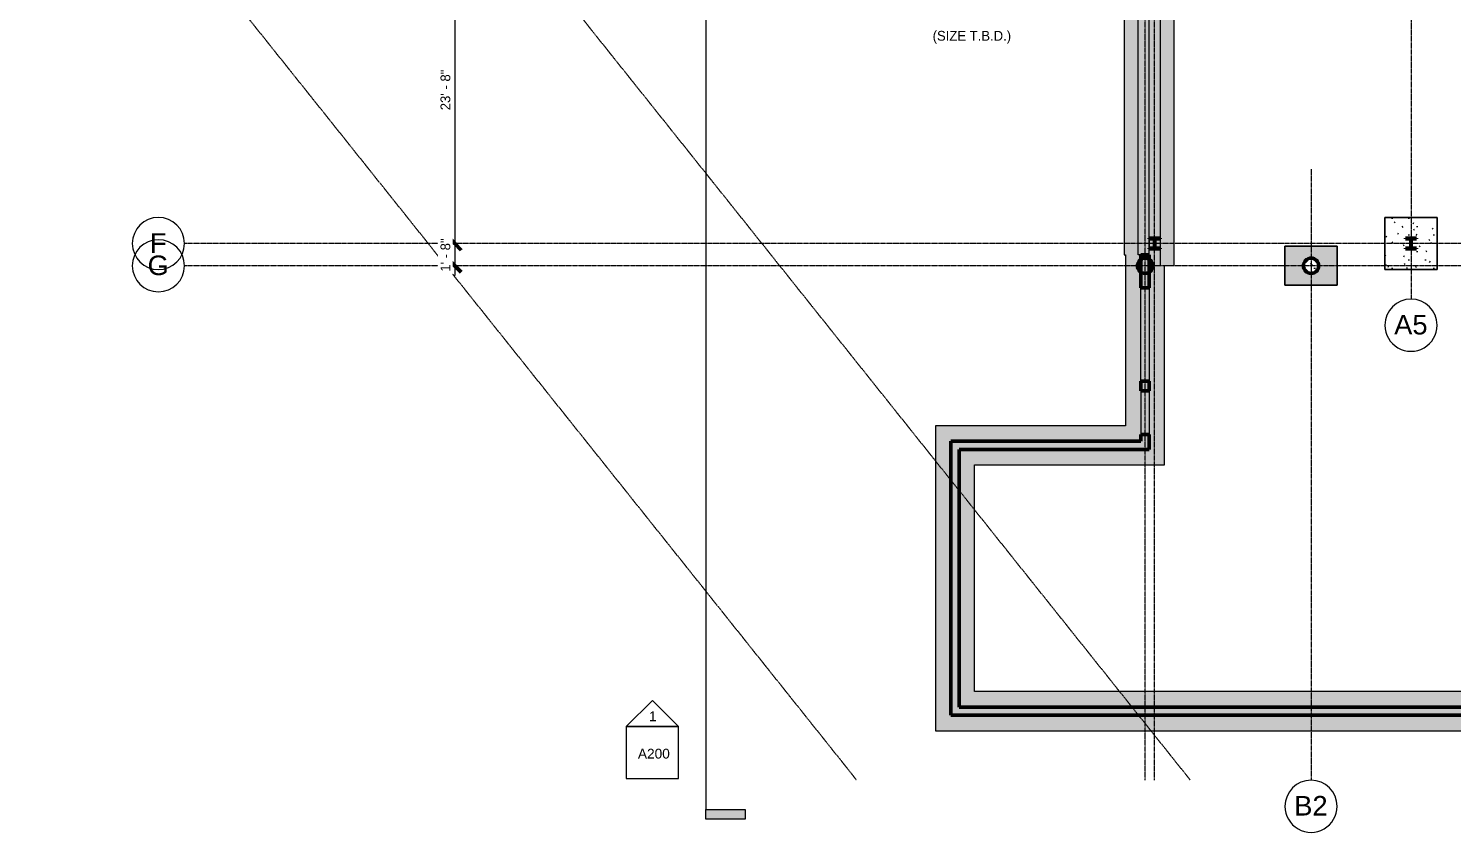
# Model space of a CAD drawing. Header units: inches. Extents: x -4066 to -1367, y 10278 to 12022.
# Drawn here: x -4058 to -2747, y 10278 to 11019 of the extents above; entities that cross this region are included whole.
import ezdxf

# ---------------------------------------------------------------- set-up
doc = ezdxf.new("R2010")
doc.units = ezdxf.units.IN
doc.header["$MEASUREMENT"] = 0
doc.linetypes.add('Double Dash 3_8_', pattern=[1, 0.375, -0.125, 0.125, -0.125, 0.125, -0.125])
doc.linetypes.add('Grid Line 1_2_', pattern=[0.875, 0.5, -0.125, 0.125, -0.125])
for name, color, linetype, lineweight in [('A-ANNO-DIMS', 211, 'Continuous', 9), ('A-ANNO-DIMS-96', 211, 'Continuous', 9), ('A-WALL-2', 163, 'Continuous', 50), ('A-WALL-5', 151, 'Continuous', 13), ('A-WALL-6', 173, 'Continuous', 13), ('C-PROP-LINE', 91, 'Double Dash 3_8_', 20), ('G-ANNO-SYMB', 111, 'Continuous', 9), ('G-ANNO-TEXT', 231, 'Continuous', 9), ('S-COLS-1', 253, 'Continuous', 9), ('S-COLS-2', 163, 'Continuous', 50), ('S-COLS-3', 52, 'Continuous', 9), ('S-COLS-4', 52, 'Continuous', 50), ('S-FNDN', 32, 'Continuous', 13), ('S-FNDN-12', 155, 'Continuous', 13), ('S-FNDN-14', 32, 'Continuous', 9), ('S-FNDN-6', 151, 'Continuous', 13), ('S-FNDN-7', 173, 'Continuous', 13), ('S-FNDN-9', 161, 'Continuous', 13), ('S-GRID-1', 1, 'Grid Line 1_2_', 9), ('S-GRID-IDEN', 1, 'Continuous', 9)]:
    doc.layers.add(name, color=color, linetype=linetype, lineweight=lineweight)
for name, color, linetype, lineweight, transparency in [('A-WALL-1', 10, 'Continuous', 13, 0.4), ('A-WALL-PATT-1', 251, 'Continuous', 13, 0.4), ('S-FNDN-1', 10, 'Continuous', 13, 0.4), ('S-FNDN-2', 10, 'Continuous', 13, 0.6), ('S-FNDN-4', 50, 'Continuous', 13, 0.6), ('S-FNDN-5', 50, 'Continuous', 13, 0.4)]:
    doc.layers.add(name, color=color, linetype=linetype, lineweight=lineweight, transparency=transparency)
doc.styles.add('Arial', font='arial.ttf', dxfattribs={"height": 18})
doc.styles.add('Arial_1', font='arial.ttf', dxfattribs={"height": 9})
doc.styles.add('Century Gothic', font='ufonts.com_century-gothic.ttf', dxfattribs={"height": 9})
doc.dimstyles.new('OD__1__Tol__', dxfattribs={"dimscale": 12, "dimtxt": 9.397514, "dimasz": 1, "dimexe": 0.75, "dimexo": 0.5, "dimgap": 0.125, "dimtad": 1, "dimdec": 0, "dimzin": 3, "dimdsep": 46, "dimlunit": 4, "dimtxsty": 'Century Gothic', "dimblk1": 'OBLIQUE', "dimblk2": 'OBLIQUE', "dimsah": 1, "dimcen": 0.09, "dimdle": 0.75, "dimazin": 0, "dimtfac": 1, "dimtdec": 4, "dimtix": 1, "dimtmove": 0, "dimatfit": 3, "dimfxl": 1, "dimtvp": 1, "dimtfill": 1, "dimfrac": 2, "dimtolj": 1, "dimtzin": 0, "dimarcsym": 2})
pattern_1 = [(50, (0, 0), (27.5427, -2.40992), [2.88, -31.68]), (355, (0, 0), (-5.327844, 28.884266), [2.304, -25.344]), (100.451, (2.295, -0.2), (22.215316, 26.47393), [2.448, -26.924]), (46.184, (0, 7.68), (40.98187, -6.35642), [4.32, -47.52]), (96.636, (3.415, 7.15), (35.89075, 37.40619), [3.671, -40.386]), (351.184, (0, 7.68), (35.89097, 37.40622), [3.456, -38.016]), (21, (3.84, 5.76), (22.921036, -15.46073), [2.88, -31.68]), (326, (3.84, 5.76), (9.34353, 27.84574), [2.304, -25.344]), (71.451, (5.75, 4.472), (32.26477, 12.38442), [2.448, -26.924]), (37.5, (0, 0), (0.466855, 12.782707), [1.267, -23.77, 1.267, -24.461, -25.44]), (37.5, (0, 0), (0.466855, 12.782707), [-50.765, 1.267, -24.173]), (7.5, (0, 0), (10.10159, 15.14509), [1.267, -13.402, 1.267, -23.194, -9.696]), (7.5, (0, 0), (10.10159, 15.14509), [-39.13, 1.267, -8.429]), (327.5, (-8.563, 0), (20.499161, -0.86578), [1.267, -8.333, 1.267, -28.685, -39.744]), (327.5, (-8.563, 0), (20.499161, -0.86578), [-39.552, 1.267, -38.477]), (317.5, (-12.403, 0), (22.39478, 3.844288), [1.267, -11.213, 1.267, -18.624, -28.224]), (317.5, (-12.403, 0), (22.39478, 3.844288), [-32.371, 1.267, -26.957])]
pattern_2 = [(45, (0, 0), (-9.503515, 9.503515), []), (45, (0, 14.4), (-9.503515, 9.503515), [])]

# ---------------------------------------------------------------- blocks, each defined once
blk = doc.blocks.new('Family - ___-1264376-STRUCTURAL SCHEMATIC - 1ST FLOOR')
at = {"layer": 'C-PROP-LINE'}
for p, q in [((-4057.2, 11930.2), (-4057.8, 11929.8)), ((-3672.4, 11930.2), (-4036.6, 11639.6)), ((-4036.6, 11639.6), (-2988.5, 10327.3)), ((-4057.8, 11281.5), (-3295.6, 10327.3))]:
    blk.add_line(p, q, dxfattribs=at)
blk = doc.blocks.new('Grid - Grid Head - Circle-50561-STRUCTURAL SCHEMATIC - 1ST FLOOR')
at = {"layer": 'S-GRID-IDEN'}
for start, end in [(360, 180), (180, 360)]:
    blk.add_arc((0, 0), 0.25, start, end, dxfattribs=at)
blk = doc.blocks.new('Elevation - Detail Number-151647-STRUCTURAL SCHEMATIC - 1ST FLOOR')
at = {"layer": 'G-ANNO-SYMB'}
for p, q in [((0.25, 0.25), (-0.25, 0.25)), ((-0.25, 0.25), (-0.25, -0.25)), ((0.25, -0.25), (0.25, 0.25)), ((-0.25, -0.25), (0.25, -0.25))]:
    blk.add_line(p, q, dxfattribs=at)
blk = doc.blocks.new('Elevation - Detail Number-151370-STRUCTURAL SCHEMATIC - 1ST FLOOR')
at = {"layer": 'G-ANNO-SYMB'}
for p, q in [((0, 0.25), (-0.25, 0)), ((0.25, 0), (0, 0.25)), ((-0.25, 0), (0.25, 0))]:
    blk.add_line(p, q, dxfattribs=at)
blk = doc.blocks.new('Section - 3_32_ x 3_8_-54337-STRUCTURAL SCHEMATIC - 1ST FLOOR')
at = {"layer": 'G-ANNO-SYMB'}
blk.add_hatch(color=256, dxfattribs=at).paths.add_polyline_path([(0, 0.375), (0, 0), (-0.09375, 0), (-0.09375, 0.375)], flags=0)
for p, q in [((0, 0.375), (-0.09375, 0.375)), ((-0.09375, 0.375), (-0.09375, 0)), ((0, 0), (0, 0.375)), ((-0.09375, 0), (0, 0))]:
    blk.add_line(p, q, dxfattribs=at)
blk = doc.blocks.new('DIMBLOCK18-STRUCTURAL SCHEMATIC - 1ST FLOOR')
at = {"layer": 'A-ANNO-DIMS-96'}
for p, q in [((-3662.9, 11104.5), (-3674.4, 11104.5)), ((-3665.4, 11104.5), (-3665.4, 10820.9)), ((-3665.4, 11104.5), (-3662.9, 11104.5)), ((-3662.9, 10820.9), (-3674.4, 10820.9)), ((-3665.4, 10820.9), (-3662.9, 10820.9))]:
    blk.add_line(p, q, dxfattribs=at)
at = {"layer": 'A-ANNO-DIMS-96', "lineweight": 50}
for p, q in [((-3665.4, 11104.5), (-3671.4, 11110.5)), ((-3665.4, 11104.5), (-3659.4, 11098.5)), ((-3665.4, 10820.9), (-3671.4, 10826.9)), ((-3665.4, 10820.9), (-3659.4, 10814.9))]:
    blk.add_line(p, q, dxfattribs=at)
at = {"layer": 'A-ANNO-DIMS-96', "color": 0, "insert": (-3678.5, 10943.5), "char_height": 9, "width": 46.182, "attachment_point": 1, "rotation": 90, "line_spacing_factor": 0.984502, "style": 'Century Gothic', "bg_fill": 3, "box_fill_scale": 1.25, "bg_fill_color": 256, "bg_fill_true_color": 13158600, "bg_fill_transparency": 0}
blk.add_mtext('23\' - 8"', dxfattribs=at)
blk = doc.blocks.new('_Oblique')
at = {"color": 0, "linetype": 'ByBlock', "lineweight": -2}
blk.add_line((-0.5, -0.5), (0.5, 0.5), dxfattribs=at)
blk = doc.blocks.new('DIMBLOCK19-STRUCTURAL SCHEMATIC - 1ST FLOOR')
at = {"layer": 'A-ANNO-DIMS-96'}
for p, q in [((-3662.9, 10820.9), (-3674.4, 10820.9)), ((-3665.4, 10820.9), (-3665.4, 10791.4)), ((-3665.4, 10820.9), (-3662.9, 10820.9)), ((-3662.9, 10800.4), (-3674.4, 10800.4)), ((-3665.4, 10800.4), (-3662.9, 10800.4))]:
    blk.add_line(p, q, dxfattribs=at)
at = {"layer": 'A-ANNO-DIMS-96', "lineweight": 50}
for p, q in [((-3665.4, 10820.9), (-3671.4, 10826.9)), ((-3665.4, 10820.9), (-3659.4, 10814.9)), ((-3665.4, 10800.4), (-3671.4, 10806.4)), ((-3665.4, 10800.4), (-3659.4, 10794.4))]:
    blk.add_line(p, q, dxfattribs=at)
at = {"layer": 'A-ANNO-DIMS-96', "color": 0, "insert": (-3678.5, 10794.9), "char_height": 9, "width": 37.769, "attachment_point": 1, "rotation": 90, "line_spacing_factor": 0.984502, "style": 'Century Gothic', "bg_fill": 3, "box_fill_scale": 1.25, "bg_fill_color": 256, "bg_fill_true_color": 13158600, "bg_fill_transparency": 0}
blk.add_mtext('1\' - 8"', dxfattribs=at)

msp = doc.modelspace()

# ---------------------------------------------------------------- hatches: boundary and pattern name
at = {"layer": 'A-WALL-1'}
for points in [[(-3026.2, 10694.2), (-3026.2, 10780.2), (-3033.8, 10780.2), (-3033.8, 10694.2)], [(-3026.2, 10645.2), (-3026.2, 10685.2), (-3033.8, 10685.2), (-3033.8, 10645.2)]]:
    msp.add_hatch(color=256, dxfattribs=at).paths.add_polyline_path(points, flags=0)
at = {"layer": 'A-WALL-PATT-1'}
h = msp.add_hatch(color=256, dxfattribs=at)
h.paths.add_polyline_path([(-3033.8, 10639), (-3026.2, 10639), (-3026.2, 10645.2), (-3033.8, 10645.2)], flags=0)
h.paths.add_polyline_path([(-3033.8, 10685.2), (-3026.2, 10685.2), (-3026.2, 10694.2), (-3033.8, 10694.2)], flags=0)
h.paths.add_polyline_path([(-3026.2, 10780.2), (-3026.2, 10810.5), (-3033.8, 10810.5), (-3033.8, 10780.2)], flags=0)
for points in [[(-3201.2, 10386.8), (-3201.2, 10639), (-3208.8, 10639), (-3208.8, 10386.8)], [(-3026.2, 10631.4), (-3026.2, 10639), (-3201.2, 10639), (-3201.2, 10631.4)], [(-1946.2, 10386.8), (-1946.2, 10394.4), (-3201.2, 10394.4), (-3201.2, 10386.8), (-2117.8, 10386.8)]]:
    msp.add_hatch(color=256, dxfattribs=at).paths.add_polyline_path(points, flags=0)
at = {"layer": 'S-COLS-1'}
h = msp.add_hatch(dxfattribs=at)
h.set_pattern_fill('FP_1', color=256, style=0, pattern_type=2)
h.set_pattern_definition(pattern_1)
h.paths.add_polyline_path([(-3030, 10793.4), (-3028.2, 10793.6), (-3026.5, 10794.3), (-3025.1, 10795.4), (-3024, 10796.9), (-3023.3, 10798.6), (-3023, 10800.4), (-3023.3, 10802.2), (-3024, 10803.9), (-3025.1, 10805.3), (-3026.5, 10806.5), (-3028.2, 10807.2), (-3030, 10807.4), (-3031.8, 10807.2), (-3033.5, 10806.5), (-3035, 10805.3), (-3036.1, 10803.9), (-3036.8, 10802.2), (-3037, 10800.4), (-3036.8, 10798.6), (-3036.1, 10796.9), (-3035, 10795.4), (-3033.5, 10794.3), (-3031.8, 10793.6)], flags=0)
h = msp.add_hatch(dxfattribs=at)
h.set_pattern_fill('FP_1', color=256, style=0, pattern_type=2)
h.set_pattern_definition(pattern_1)
h.paths.add_polyline_path([(-2877.2, 10793.4), (-2875.4, 10793.6), (-2873.7, 10794.3), (-2872.3, 10795.4), (-2871.1, 10796.9), (-2870.4, 10798.6), (-2870.2, 10800.4), (-2870.4, 10802.2), (-2871.1, 10803.9), (-2872.3, 10805.3), (-2873.7, 10806.5), (-2875.4, 10807.2), (-2877.2, 10807.4), (-2879, 10807.2), (-2880.7, 10806.5), (-2882.2, 10805.3), (-2883.3, 10803.9), (-2884, 10802.2), (-2884.2, 10800.4), (-2884, 10798.6), (-2883.3, 10796.9), (-2882.2, 10795.4), (-2880.7, 10794.3), (-2879, 10793.6)], flags=0)
at = {"layer": 'S-COLS-3'}
h = msp.add_hatch(dxfattribs=at)
h.set_pattern_fill('FP_2', color=256, style=0, pattern_type=2)
h.set_pattern_definition(pattern_2)
h.paths.add_polyline_path([(-3026.2, 10815.9), (-3016.2, 10815.9), (-3016.2, 10816.5), (-3020.3, 10816.5), (-3020.8, 10816.7), (-3021, 10817.1), (-3021, 10824.6), (-3020.8, 10825.1), (-3020.3, 10825.3), (-3016.2, 10825.3), (-3016.2, 10825.9), (-3026.2, 10825.9), (-3026.2, 10825.3), (-3022.1, 10825.3), (-3021.6, 10825.1), (-3021.4, 10824.6), (-3021.4, 10817.1), (-3021.6, 10816.7), (-3022.1, 10816.5), (-3026.2, 10816.5)], flags=0)
h = msp.add_hatch(dxfattribs=at)
h.set_pattern_fill('FP_2', color=256, style=0, pattern_type=2)
h.set_pattern_definition(pattern_2)
h.paths.add_polyline_path([(-2780.2, 10815.9), (-2780.2, 10816.5), (-2784.3, 10816.5), (-2784.8, 10816.7), (-2785, 10817.1), (-2785, 10824.6), (-2784.8, 10825.1), (-2784.3, 10825.3), (-2780.2, 10825.3), (-2780.2, 10825.9), (-2790.2, 10825.9), (-2790.2, 10825.3), (-2786.1, 10825.3), (-2785.6, 10825.1), (-2785.4, 10824.6), (-2785.4, 10817.1), (-2785.6, 10816.7), (-2786.1, 10816.5), (-2790.2, 10816.5), (-2790.2, 10815.9)], flags=0)
at = {"layer": 'S-FNDN-1'}
h = msp.add_hatch(color=256, dxfattribs=at)
h.paths.add_polyline_path([(-3019.4, 10800.4), (-3016.2, 10800.4), (-3016.2, 10815.9), (-3026.2, 10815.9), (-3026.2, 10806.2), (-3025.1, 10805.3), (-3024, 10803.9), (-3023.3, 10802.2), (-3023, 10800.4), (-3022.5, 10800.4)], flags=0)
h.paths.add_polyline_path([(-3020.3, 10816.5), (-3016.2, 10816.5), (-3016.2, 10825.3), (-3020.3, 10825.3), (-3020.8, 10825.1), (-3021, 10824.6), (-3021, 10817.1), (-3020.8, 10816.7)], flags=0)
h.paths.add_polyline_path([(-3022.1, 10816.5), (-3021.6, 10816.7), (-3021.4, 10817.1), (-3021.4, 10824.6), (-3021.6, 10825.1), (-3022.1, 10825.3), (-3026.2, 10825.3), (-3026.2, 10816.5)], flags=0)
h.paths.add_polyline_path([(-3016.2, 10825.9), (-3016.2, 11156.4), (-3026.2, 11156.4), (-3026.2, 10825.9), (-3020.3, 10825.9)], flags=0)
h.paths.add_polyline_path([(-3016.2, 11157), (-3016.2, 11165.8), (-3020.3, 11165.8), (-3020.8, 11165.6), (-3021, 11165.1), (-3021, 11157.7), (-3020.8, 11157.2), (-3020.3, 11157)], flags=0)
h.paths.add_polyline_path([(-3022.1, 11157), (-3021.6, 11157.2), (-3021.4, 11157.7), (-3021.4, 11165.1), (-3021.6, 11165.6), (-3022.1, 11165.8), (-3026.2, 11165.8), (-3026.2, 11157)], flags=0)
h.paths.add_polyline_path([(-3016.2, 11166.4), (-3016.2, 11397.4), (-3026.2, 11397.4), (-3026.2, 11166.4), (-3020.3, 11166.4)], flags=0)
h.paths.add_polyline_path([(-3016.2, 11398), (-3016.2, 11406.8), (-3020.3, 11406.8), (-3020.8, 11406.6), (-3021, 11406.1), (-3021, 11398.7), (-3020.8, 11398.2), (-3020.3, 11398)], flags=0)
h.paths.add_polyline_path([(-3026.2, 11398), (-3022.1, 11398), (-3021.6, 11398.2), (-3021.4, 11398.7), (-3021.4, 11406.1), (-3021.6, 11406.6), (-3022.1, 11406.8), (-3026.2, 11406.8), (-3026.2, 11398.2)], flags=0)
h.paths.add_polyline_path([(-3016.2, 11407.4), (-3016.2, 11750.4), (-3026.2, 11750.4), (-3026.2, 11407.4), (-3020.3, 11407.4)], flags=0)
h.paths.add_polyline_path([(-3026.2, 11751), (-3022.1, 11751), (-3021.6, 11751.2), (-3021.4, 11751.7), (-3021.4, 11758.4), (-3026.2, 11758.4), (-3026.2, 11751.2)], flags=0)
h.paths.add_polyline_path([(-3020.3, 11751), (-3016.2, 11751), (-3016.2, 11758.4), (-3021, 11758.4), (-3021, 11751.7), (-3020.8, 11751.2)], flags=0)
at = {"layer": 'S-FNDN-14'}
h = msp.add_hatch(dxfattribs=at)
h.set_pattern_fill('FP_3', color=256, style=0, pattern_type=2)
h.set_pattern_definition([(0, (0, 0), (30.72, 7.68), [1.267, -21.773, 1.267, -21.773, -122.88]), (0, (0, 0), (30.72, 7.68), [-46.08, 1.267, -44.813, 1.267, -21.773, -53.76]), (0, (0, 0), (30.72, 7.68), [-115.2, 1.267, -14.093, 1.267, -37.133]), (120, (11.52, 3.84), (-22.011075, 22.7643004), [1.267, -21.773, 1.267, -21.773, -122.88]), (120, (11.52, 3.84), (-22.011075, 22.7643004), [-46.08, 1.267, -44.813, 1.267, -21.773, -53.76]), (120, (11.52, 3.84), (-22.011075, 22.7643004), [-115.2, 1.267, -14.093, 1.267, -37.133]), (240, (15.36, 19.2), (-8.708925, -30.4443004), [1.267, -21.773, 1.267, -21.773, -122.88]), (240, (15.36, 19.2), (-8.708925, -30.4443004), [-46.08, 1.267, -44.813, 1.267, -21.773, -53.76]), (240, (15.36, 19.2), (-8.708925, -30.4443004), [-115.2, 1.267, -14.093, 1.267, -37.133])])
h.paths.add_polyline_path([(-2761.2, 10796.9), (-2761.2, 10844.9), (-2809.2, 10844.9), (-2809.2, 10796.9), (-2764.4, 10796.9)], flags=0)
h.paths.add_polyline_path([(-2786.1, 10815.9), (-2790.2, 10815.9), (-2790.2, 10816.5), (-2786.1, 10816.5), (-2785.6, 10816.7), (-2785.4, 10817.1), (-2785.4, 10824.6), (-2785.6, 10825.1), (-2786.1, 10825.3), (-2790.2, 10825.3), (-2790.2, 10825.9), (-2780.2, 10825.9), (-2780.2, 10825.3), (-2784.3, 10825.3), (-2784.8, 10825.1), (-2785, 10824.6), (-2785, 10817.1), (-2784.8, 10816.7), (-2784.3, 10816.5), (-2780.2, 10816.5), (-2780.2, 10815.9), (-2784.3, 10815.9)], flags=0)
at = {"layer": 'S-FNDN-2'}
h = msp.add_hatch(color=256, dxfattribs=at)
h.paths.add_polyline_path([(-3016.2, 10800.4), (-3003.2, 10800.4), (-3003.2, 11758.4), (-3013.2, 11758.4), (-3013.2, 11736.5), (-3029.2, 11736.5), (-3029.2, 11763.4), (-3026.2, 11763.4), (-3026.2, 11768.4), (-3003.2, 11768.4), (-3003.2, 11781.4), (-3039.2, 11781.4), (-3039.2, 11456.5), (-3026.2, 11456.5), (-3026.2, 11446.5), (-3033.3, 11446.5), (-3033.3, 11424.6), (-3039.2, 11424.6), (-3039.2, 11121.5), (-3033.3, 11121.5), (-3033.3, 11106.5), (-3026.2, 11106.5), (-3026.2, 11096.5), (-3039.2, 11096.5), (-3039.2, 10800.4), (-3037, 10800.4), (-3036.8, 10802.2), (-3036.1, 10803.9), (-3035, 10805.3), (-3033.8, 10806.2), (-3033.8, 10810.5), (-3026.2, 10810.5), (-3026.2, 10806.2), (-3025.1, 10805.3), (-3024, 10803.9), (-3023.3, 10802.2), (-3023, 10800.4), (-3019.4, 10800.4)], flags=0)
h.paths.add_polyline_path([(-3016.2, 10815.9), (-3026.2, 10815.9), (-3026.2, 10816.5), (-3022.1, 10816.5), (-3021.6, 10816.7), (-3021.4, 10817.1), (-3021.4, 10824.6), (-3021.6, 10825.1), (-3022.1, 10825.3), (-3026.2, 10825.3), (-3026.2, 10825.9), (-3016.2, 10825.9), (-3016.2, 10825.3), (-3020.3, 10825.3), (-3020.8, 10825.1), (-3021, 10824.6), (-3021, 10817.1), (-3020.8, 10816.7), (-3020.3, 10816.5), (-3016.2, 10816.5)], flags=0)
h.paths.add_polyline_path([(-3020.3, 11156.4), (-3026.2, 11156.4), (-3026.2, 11157), (-3022.1, 11157), (-3021.6, 11157.2), (-3021.4, 11157.7), (-3021.4, 11165.1), (-3021.6, 11165.6), (-3022.1, 11165.8), (-3026.2, 11165.8), (-3026.2, 11166.4), (-3016.2, 11166.4), (-3016.2, 11165.8), (-3020.3, 11165.8), (-3020.8, 11165.6), (-3021, 11165.1), (-3021, 11157.7), (-3020.8, 11157.2), (-3020.3, 11157), (-3016.2, 11157), (-3016.2, 11156.4)], flags=0)
h.paths.add_polyline_path([(-3016.2, 11397.4), (-3026.2, 11397.4), (-3026.2, 11398), (-3022.1, 11398), (-3021.6, 11398.2), (-3021.4, 11398.7), (-3021.4, 11406.1), (-3021.6, 11406.6), (-3022.1, 11406.8), (-3026.2, 11406.8), (-3026.2, 11407.4), (-3016.2, 11407.4), (-3016.2, 11406.8), (-3020.3, 11406.8), (-3020.8, 11406.6), (-3021, 11406.1), (-3021, 11398.7), (-3020.8, 11398.2), (-3020.3, 11398), (-3016.2, 11398)], flags=0)
for points in [[(-3026.2, 10806.2), (-3026.2, 10810.5), (-3033.8, 10810.5), (-3033.8, 10806.2), (-3033.5, 10806.5), (-3031.8, 10807.2), (-3030, 10807.4), (-3028.2, 10807.2), (-3026.5, 10806.5), (-3026.3, 10806.3)], [(-3012, 10617.2), (-3012, 10653.2), (-3187, 10653.2), (-3187, 10639), (-3033.8, 10639), (-3033.8, 10645.2), (-3026.2, 10645.2), (-3026.2, 10631.4), (-3187, 10631.4), (-3187, 10617.2), (-3026.2, 10617.2)], [(-3132.2, 10631.4), (-3026.2, 10631.4), (-3026.2, 10645.2), (-3033.8, 10645.2), (-3033.8, 10639), (-3187, 10639), (-3187, 10631.4)], [(-3187, 10386.8), (-3187, 10394.4), (-3201.2, 10394.4), (-3201.2, 10631.4), (-3187, 10631.4), (-3187, 10639), (-3208.8, 10639), (-3208.8, 10386.8), (-3201, 10386.8)], [(-2764.4, 10386.8), (-1960.4, 10386.8), (-1960.4, 10394.4), (-3187, 10394.4), (-3187, 10386.8)]]:
    msp.add_hatch(color=256, dxfattribs=at).paths.add_polyline_path(points, flags=0)
h = msp.add_hatch(color=256, dxfattribs=at)
h.paths.add_polyline_path([(-3201.2, 10372.6), (-3187, 10372.6), (-3187, 10386.8), (-3208.8, 10386.8), (-3208.8, 10639), (-3187, 10639), (-3187, 10653.2), (-3223, 10653.2), (-3223, 10372.6), (-3208.8, 10372.6)], flags=0)
h.paths.add_polyline_path([(-3201.2, 10394.4), (-3187, 10394.4), (-3187, 10631.4), (-3201.2, 10631.4), (-3201.2, 10520.8)], flags=0)
h = msp.add_hatch(color=256, dxfattribs=at)
h.paths.add_polyline_path([(-1960.4, 10372.6), (-1960.4, 10386.8), (-3187, 10386.8), (-3187, 10372.6), (-2117.8, 10372.6)], flags=0)
h.paths.add_polyline_path([(-3187, 10394.4), (-1960.4, 10394.4), (-1960.4, 10408.6), (-3187, 10408.6)], flags=0)
at = {"layer": 'S-FNDN-4'}
h = msp.add_hatch(color=256, dxfattribs=at)
h.paths.add_polyline_path([(-3048, 10810.5), (-3039.2, 10810.5), (-3039.2, 11083.5), (-3049.3, 11083.5), (-3049.3, 10810.5)], flags=0)
h.paths.add_polyline_path([(-3040.9, 11121.5), (-3039.2, 11121.5), (-3039.2, 11424.6), (-3049.3, 11424.6), (-3049.3, 11121.5)], flags=0)
h.paths.add_polyline_path([(-3039.2, 11469.5), (-3039.2, 11781.4), (-3049.3, 11781.4), (-3049.3, 11469.5)], flags=0)
h = msp.add_hatch(color=256, dxfattribs=at)
h.paths.add_polyline_path([(-2901.2, 10782.4), (-2853.2, 10782.4), (-2853.2, 10818.4), (-2901.2, 10818.4), (-2901.2, 10796.9)], flags=0)
h.paths.add_polyline_path([(-2877.2, 10793.4), (-2879, 10793.6), (-2880.7, 10794.3), (-2882.2, 10795.4), (-2883.3, 10796.9), (-2884, 10798.6), (-2884.2, 10800.4), (-2884, 10802.2), (-2883.3, 10803.9), (-2882.2, 10805.3), (-2880.7, 10806.5), (-2879, 10807.2), (-2877.2, 10807.4), (-2875.4, 10807.2), (-2873.7, 10806.5), (-2872.3, 10805.3), (-2871.1, 10803.9), (-2870.4, 10802.2), (-2870.2, 10800.4), (-2870.4, 10798.6), (-2871.1, 10796.9), (-2872.3, 10795.4), (-2873.7, 10794.3), (-2875.4, 10793.6)], flags=0)
h = msp.add_hatch(color=256, dxfattribs=at)
h.paths.add_polyline_path([(-3033.8, 10653.2), (-3012, 10653.2), (-3012, 10800.4), (-3023, 10800.4), (-3023.3, 10798.6), (-3024, 10796.9), (-3025.1, 10795.4), (-3026.2, 10794.6), (-3026.2, 10780.2), (-3033.8, 10780.2), (-3033.8, 10794.6), (-3035, 10795.4), (-3036.1, 10796.9), (-3036.8, 10798.6), (-3037, 10800.4), (-3039.2, 10800.4), (-3039.2, 10810.5), (-3048, 10810.5), (-3048, 10653.2)], flags=0)
h.paths.add_polyline_path([(-3026.2, 10685.2), (-3033.8, 10685.2), (-3033.8, 10694.2), (-3026.2, 10694.2)], flags=0)
h = msp.add_hatch(color=256, dxfattribs=at)
h.paths.add_polyline_path([(-3033.8, 10685.2), (-3026.2, 10685.2), (-3026.2, 10694.2), (-3033.8, 10694.2)], flags=0)
h.paths.add_polyline_path([(-3028.2, 10780.2), (-3026.2, 10780.2), (-3026.2, 10794.6), (-3026.5, 10794.3), (-3028.2, 10793.6), (-3030, 10793.4), (-3031.8, 10793.6), (-3033.5, 10794.3), (-3033.8, 10794.6), (-3033.8, 10780.2), (-3031.8, 10780.2)], flags=0)
at = {"layer": 'S-FNDN-5'}
msp.add_hatch(color=256, dxfattribs=at).paths.add_polyline_path([(-3033.8, 10810.5), (-3026.3, 10810.5), (-3026.3, 11758.4), (-3036.3, 11758.4), (-3036.3, 10810.5)], flags=0)

# ---------------------------------------------------------------- linework, layer by layer
at = {"layer": 'A-WALL-2'}
for p, q in [((-3033.8, 10810.5), (-3033.8, 10780.2)), ((-3026.2, 10810.5), (-3033.8, 10810.5)), ((-3026.2, 10780.2), (-3026.2, 10810.5)), ((-3033.8, 10780.2), (-3026.2, 10780.2)), ((-3033.8, 10694.2), (-3033.8, 10685.2)), ((-3026.2, 10694.2), (-3033.8, 10694.2)), ((-3033.8, 10685.2), (-3026.2, 10685.2)), ((-3026.2, 10685.2), (-3026.2, 10694.2)), ((-3033.8, 10645.2), (-3033.8, 10639)), ((-3026.2, 10645.2), (-3033.8, 10645.2)), ((-3026.2, 10631.4), (-3026.2, 10645.2)), ((-3208.8, 10639), (-3208.8, 10386.8)), ((-3033.8, 10639), (-3208.8, 10639)), ((-3201.2, 10394.4), (-3201.2, 10631.4)), ((-3201.2, 10631.4), (-3026.2, 10631.4)), ((-3208.8, 10386.8), (-1938.6, 10386.8)), ((-1946.2, 10394.4), (-3201.2, 10394.4))]:
    msp.add_line(p, q, dxfattribs=at)
at = {"layer": 'A-WALL-5'}
msp.add_line((-3033.8, 10685.2), (-3033.8, 10645.2), dxfattribs=at)
at = {"layer": 'A-WALL-6'}
for p, q in [((-3033.8, 10694.2), (-3033.8, 10780.2)), ((-3026.2, 10780.2), (-3026.2, 10694.2)), ((-3026.2, 10685.2), (-3026.2, 10645.2))]:
    msp.add_line(p, q, dxfattribs=at)
at = {"layer": 'G-ANNO-SYMB'}
msp.add_line((-3434.2, 11847.4), (-3434.2, 10300.1), dxfattribs=at)
at = {"layer": 'S-COLS-2'}
for centre, start, end in [((-3030, 10800.4), 0, 180), ((-2877.2, 10800.4), 0, 180), ((-3030, 10800.4), 180, 0), ((-2877.2, 10800.4), 180, 0)]:
    msp.add_arc(centre, 7, start, end, dxfattribs=at)
at = {"layer": 'S-COLS-4'}
for p, q in [((-3016.2, 10825.9), (-3026.2, 10825.9)), ((-3026.2, 10825.9), (-3026.2, 10825.3)), ((-3026.2, 10825.3), (-3022.1, 10825.3)), ((-3022.1, 10816.5), (-3026.2, 10816.5)), ((-3026.2, 10816.5), (-3026.2, 10815.9)), ((-3026.2, 10815.9), (-3016.2, 10815.9)), ((-3021.4, 10824.6), (-3021.4, 10817.1)), ((-3021, 10817.1), (-3021, 10824.6)), ((-3020.3, 10825.3), (-3016.2, 10825.3)), ((-3016.2, 10816.5), (-3020.3, 10816.5)), ((-3016.2, 10825.3), (-3016.2, 10825.9)), ((-3016.2, 10815.9), (-3016.2, 10816.5)), ((-2780.2, 10825.9), (-2790.2, 10825.9)), ((-2790.2, 10825.9), (-2790.2, 10825.3)), ((-2790.2, 10825.3), (-2786.1, 10825.3)), ((-2786.1, 10816.5), (-2790.2, 10816.5)), ((-2790.2, 10816.5), (-2790.2, 10815.9)), ((-2790.2, 10815.9), (-2780.2, 10815.9)), ((-2785.4, 10824.6), (-2785.4, 10817.1)), ((-2785, 10817.1), (-2785, 10824.6)), ((-2784.3, 10825.3), (-2780.2, 10825.3)), ((-2780.2, 10816.5), (-2784.3, 10816.5)), ((-2780.2, 10825.3), (-2780.2, 10825.9)), ((-2780.2, 10815.9), (-2780.2, 10816.5))]:
    msp.add_line(p, q, dxfattribs=at)
for centre, start, end in [((-3022.1, 10824.6), 0, 90), ((-3022.1, 10817.1), 270, 0), ((-3020.3, 10824.6), 90, 180), ((-3020.3, 10817.1), 180, 270), ((-2786.1, 10824.6), 0, 90), ((-2786.1, 10817.1), 270, 0), ((-2784.3, 10824.6), 90, 180), ((-2784.3, 10817.1), 180, 270)]:
    msp.add_arc(centre, 0.691, start, end, dxfattribs=at)
at = {"layer": 'S-FNDN'}
for p, q in [((-2761.2, 10844.9), (-2809.2, 10844.9)), ((-2809.2, 10844.9), (-2809.2, 10796.9)), ((-2809.2, 10796.9), (-2809.2, 10844.9)), ((-2809.2, 10844.9), (-2761.2, 10844.9)), ((-2761.2, 10796.9), (-2761.2, 10844.9)), ((-2761.2, 10844.9), (-2761.2, 10796.9)), ((-2809.2, 10796.9), (-2761.2, 10796.9)), ((-2761.2, 10796.9), (-2809.2, 10796.9))]:
    msp.add_line(p, q, dxfattribs=at)
at = {"layer": 'S-FNDN-12'}
msp.add_line((-3033.8, 10810.5), (-3036.3, 10810.5), dxfattribs=at)
at = {"layer": 'S-FNDN-6'}
for p, q in [((-3026.3, 10810.5), (-3026.3, 11456.5)), ((-3026.2, 10825.3), (-3026.2, 10815.9)), ((-3016.2, 10800.4), (-3023, 10800.4))]:
    msp.add_line(p, q, dxfattribs=at)
at = {"layer": 'S-FNDN-7'}
for p, q in [((-3026.2, 10825.3), (-3026.2, 11156.4)), ((-3016.2, 11156.4), (-3016.2, 10825.9)), ((-3036.3, 10810.5), (-3036.3, 11104.5)), ((-3049.3, 11083.5), (-3049.3, 10810.5)), ((-3026.2, 10806.2), (-3026.2, 10815.9)), ((-3016.2, 10825.3), (-3016.2, 10816.5)), ((-3016.2, 10815.9), (-3016.2, 10800.4)), ((-2853.2, 10818.4), (-2901.2, 10818.4)), ((-2901.2, 10818.4), (-2901.2, 10782.4)), ((-2853.2, 10782.4), (-2853.2, 10818.4)), ((-3048, 10810.5), (-3048, 10653.2)), ((-3003.2, 10800.4), (-3012, 10800.4)), ((-3012, 10617.2), (-3012, 10800.4)), ((-2901.2, 10782.4), (-2853.2, 10782.4)), ((-3223, 10653.2), (-3223, 10372.6)), ((-3048, 10653.2), (-3223, 10653.2)), ((-3187, 10408.6), (-3187, 10617.2)), ((-3187, 10617.2), (-3012, 10617.2)), ((-1960.4, 10408.6), (-3187, 10408.6)), ((-3223, 10372.6), (-1924.4, 10372.6))]:
    msp.add_line(p, q, dxfattribs=at)
at = {"layer": 'S-FNDN-9'}
for p, q in [((-3003.2, 10800.4), (-3003.2, 11758.4)), ((-2901.2, 10782.4), (-2901.2, 10818.4)), ((-2901.2, 10818.4), (-2853.2, 10818.4)), ((-2853.2, 10818.4), (-2853.2, 10782.4)), ((-3049.3, 10810.5), (-3048, 10810.5)), ((-2853.2, 10782.4), (-2901.2, 10782.4))]:
    msp.add_line(p, q, dxfattribs=at)
at = {"layer": 'S-GRID-1'}
for p, q in [((-3030, 10327.1), (-3030, 11973.4)), ((-3021.2, 10327.1), (-3021.2, 11973.4)), ((-2785.2, 11973.4), (-2785.2, 10769.7)), ((-2877.2, 10889.4), (-2877.2, 10327.1)), ((-1374.4, 10820.9), (-3914.2, 10820.9)), ((-1374.4, 10800.4), (-3914.2, 10800.4))]:
    msp.add_line(p, q, dxfattribs=at)

# ---------------------------------------------------------------- block references
at = {"layer": 'C-PROP-LINE'}
msp.add_blockref('Family - ___-1264376-STRUCTURAL SCHEMATIC - 1ST FLOOR', (0, 0), dxfattribs=at)
at = {"layer": 'G-ANNO-SYMB', "xscale": 95.99999999999994, "yscale": 95.99999999999994, "zscale": 95.99999999999994}
for name, p in [('Elevation - Detail Number-151370-STRUCTURAL SCHEMATIC - 1ST FLOOR', (-3483.5, 10376.5)), ('Elevation - Detail Number-151647-STRUCTURAL SCHEMATIC - 1ST FLOOR', (-3483.5, 10352.5))]:
    msp.add_blockref(name, p, dxfattribs=at)
at = {"layer": 'G-ANNO-SYMB', "extrusion": (0, 0, -1), "xscale": 95.99999999999994, "yscale": 95.99999999999994, "zscale": 95.99999999999994, "rotation": 90.0000000000006}
msp.add_blockref('Section - 3_32_ x 3_8_-54337-STRUCTURAL SCHEMATIC - 1ST FLOOR', (3434.2, 10300.1), dxfattribs=at)
at = {"layer": 'S-GRID-IDEN', "xscale": 95.99999999999994, "yscale": 95.99999999999994, "zscale": 95.99999999999994}
for p, rotation in [((-3938.2, 10820.9), 89.9999999999996), ((-3938.2, 10800.4), 89.9999999999996), ((-2785.2, 10745.7), 180), ((-2877.2, 10303.1), 180)]:
    msp.add_blockref('Grid - Grid Head - Circle-50561-STRUCTURAL SCHEMATIC - 1ST FLOOR', p, dxfattribs=dict(at, rotation=rotation))

# ---------------------------------------------------------------- texts
at = {"layer": 'G-ANNO-SYMB', "char_height": 9, "attachment_point": 1, "style": 'Arial_1'}
for s, insert, width in [('1', (-3486.6, 10390.4), 8.484), ('A200', (-3496.8, 10356), 35.754)]:
    msp.add_mtext(s, dxfattribs=dict(at, insert=insert, width=width))
at = {"layer": 'G-ANNO-TEXT', "insert": (-3225.5, 11016.5), "char_height": 9, "width": 82.113, "attachment_point": 1, "style": 'Century Gothic'}
msp.add_mtext('(SIZE T.B.D.)', dxfattribs=at)
at = {"layer": 'S-GRID-IDEN', "char_height": 18, "attachment_point": 1, "style": 'Arial'}
for s, insert, width in [('F', (-3946, 10830.3), 18.786), ('G', (-3948.1, 10809.8), 23.937), ('A5', (-2800.7, 10755.2), 37.269), ('B2', (-2892.7, 10312.6), 37.269)]:
    msp.add_mtext(s, dxfattribs=dict(at, insert=insert, width=width))

# ---------------------------------------------------------------- next in the draw order: dimensions: what is measured, and where the dimension line sits
at = {"layer": 'A-ANNO-DIMS'}
dim = msp.add_linear_dim(base=(-3665.4, 10820.9), p1=(-3656.9, 11104.5), p2=(-3656.9, 10820.9), angle=90, dimstyle='OD__1__Tol__', override={"dimpost": '<>', "dimfxl": 283.632529}, dxfattribs=at)
dim.commit()
dim.dimension.update_dxf_attribs({"geometry": 'DIMBLOCK18-STRUCTURAL SCHEMATIC - 1ST FLOOR', "text_midpoint": (-3671.7, 10962.7)})

# ---------------------------------------------------------------- next in the draw order: dimensions: what is measured, and where the dimension line sits
dim = msp.add_linear_dim(base=(-3665.4237, 10800.3954), p1=(-3656.9384, 10820.8879), p2=(-3656.9384, 10800.3954), angle=90, dimstyle='OD__1__Tol__', override={"dimpost": '<>', "dimfxl": 20.492471}, dxfattribs=at)
dim.commit()
dim.dimension.update_dxf_attribs({"geometry": 'DIMBLOCK19-STRUCTURAL SCHEMATIC - 1ST FLOOR', "text_midpoint": (-3671.6501, 10810.6416)})

doc.saveas('drawing.dxf')
